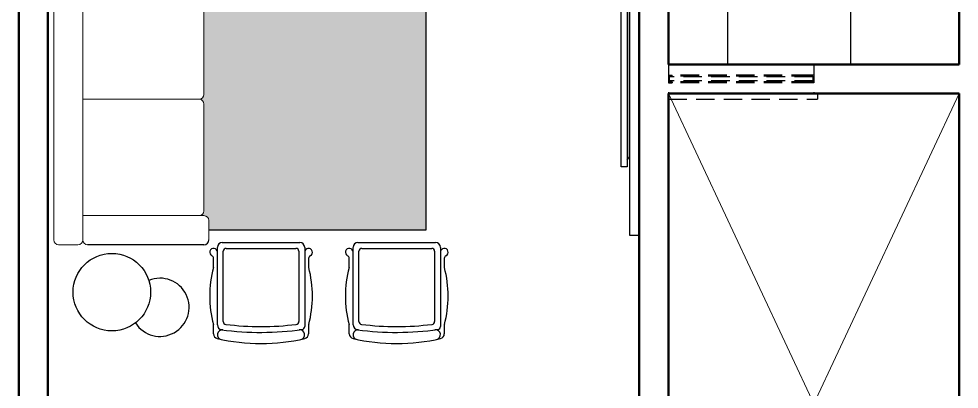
# Model space of a CAD drawing. Header units: millimetres. Extents: x 81693 to 98868, y 6565 to 11437.
# Drawn here: x 94482.7 to 94806.1, y 9619.7 to 9747.1 of the extents above; entities that cross this region are included whole.
import ezdxf

# ---------------------------------------------------------------- set-up
doc = ezdxf.new("R2010")
doc.units = ezdxf.units.MM
doc.linetypes.add('HIDDEN', pattern=[9.524999999999995, 6.349999999999998, -3.174999999999998])
for name, color, linetype, lineweight in [('Hachura', 1, 'Continuous', 9), ('Nível Fachada', 7, 'Continuous', 70), ('Parede Baixa', 5, 'Continuous', 50), ('Pisos', 55, 'Continuous', 5), ('Projeção Viga', 1, 'HIDDEN', 9)]:
    doc.layers.add(name, color=color, linetype=linetype, lineweight=lineweight)
for name, color, linetype in [('MOD-Mobiliário', 2, 'Continuous'), ('Piso', 55, 'Continuous'), ('PN010', 1, 'Continuous'), ('Projeção Janela - Viga', 1, 'HIDDEN')]:
    doc.layers.add(name, color=color, linetype=linetype)

msp = doc.modelspace()

# ---------------------------------------------------------------- hatches: boundary and pattern name
at = {"layer": 'Nível Fachada', "transparency": 33554687}
h = msp.add_hatch(dxfattribs=at)
h.set_pattern_fill('DSTAR', color=55, scale=6.666666666666666, angle=180, pattern_type=2)
h.set_pattern_definition([(180, (111562.4470960653, 6882.712289183233), (-6.666666666666669, -6.666666666666664), [1.266666666666667, -5.4]), (36.25379999999999, (111559.9137627319, 6882.712289183233), (-73.33336573165035, -53.33328578482308), [1.240073333333333, -122.7670933333333]), (251.5650999999999, (111561.9804293986, 6884.178955849893), (6.666656021484724, 13.33333623061974), [1.264913333333331, -19.81693999999996]), (108.4348999999999, (111561.1804293986, 6881.778955849899), (-6.666656021484714, 13.33333623061974), [1.264913333333331, -19.81693999999997]), (325.4915, (111560.3804293986, 6884.178955849893), (-86.66668699459665, 59.99996572609719), [1.294433333333333, -128.14882]), (109.6537999999999, (111560.7137627319, 6883.245622516559), (-26.66663498247827, 73.33334757070816), [0.9910733333333327, -98.11605333333327]), (180, (111560.9137627319, 6882.712289183233), (-6.666666666666669, -6.666666666666664), [1, -5.666666666666666]), (254.0546, (111561.4470960653, 6882.712289183233), (-6.666665928642546, -26.66666751101434), [0.97068, -47.56338666666666]), (33.69009999999997, (111561.1804293986, 6883.645622516568), (-13.33333038514107, -6.666675563381273), [0.9614799999999988, -23.07552666666663]), (326.3098999999999, (111561.6470960653, 6883.245622516559), (13.33333038514106, -6.666675563381284), [0.9614799999999976, -23.07552666666659]), (213.6900999999999, (111557.3804293986, 6879.91228918323), (13.33333038514107, 6.666675563381274), [0.9614799999999999, -23.07552666666666]), (146.3099, (111557.8470960652, 6880.312289183224), (-13.33333038514107, 6.666675563381283), [0.9614799999999996, -23.07552666666666]), (285.9453999999999, (111557.5804293986, 6879.37895584989), (-6.666665928642521, 26.66666751101434), [0.9706799999999998, -47.56338666666664]), (360, (111558.1137627319, 6879.37895584989), (6.66666666666667, 6.666666666666663), [1, -5.666666666666666]), (70.34619999999997, (111558.3137627319, 6879.91228918323), (-26.66663498247828, -73.33334757070816), [0.991073333333333, -98.11605333333331]), (214.5085, (111558.6470960653, 6880.845622516565), (-86.66668699459667, -59.99996572609714), [1.294433333333331, -128.1488199999997]), (71.56509999999993, (111557.8470960652, 6878.445622516556), (-6.666656021484728, -13.33333623061974), [1.264913333333332, -19.81693999999998]), (288.4348999999999, (111557.0470960653, 6880.845622516565), (6.666656021484713, -13.33333623061975), [1.264913333333332, -19.81693999999998]), (143.7461999999999, (111559.1137627319, 6879.37895584989), (-73.3333657316503, 53.33328578482315), [1.240073333333332, -122.7670933333333]), (360, (111556.5804293986, 6879.37895584989), (6.66666666666667, 6.666666666666663), [1.266666666666667, -5.4])])
edge = h.paths.add_edge_path()
edge.add_arc((94544.74580385016, 9721.054248015666), 1.666666666666667, -89.99924286485941, 6.252776074688882e-11, ccw=False)
edge.add_line((94544.74582587434, 9719.38758134914), (94544.74580385018, 9719.387581348983))
edge.add_arc((94544.74580385016, 9717.720914682322), 1.666666666666667, 0, 90, ccw=False)
edge.add_line((94546.41247051682, 9717.720914682322), (94546.41247051682, 9681.054248015835))
edge.add_arc((94544.74580385016, 9681.05424801584), 1.666666666666667, -90, 0, ccw=False)
edge.add_line((94544.74580385016, 9679.387581349169), (94546.4124705169, 9679.387581349129))
edge.add_arc((94546.41247051685, 9677.720914682468), 1.666666666666667, 0, 89.999999998666, ccw=False)
edge.add_line((94548.07913718351, 9677.720914682468), (94548.07913718351, 9674.387581349136))
edge.add_line((94548.07913718351, 9674.387581349125), (94622.74580385018, 9674.387581349121))
edge.add_line((94622.7458038502, 9674.387581349125), (94622.7458038502, 9804.38758134916))
edge.add_line((94622.7458038502, 9804.387581349154), (94548.07913718351, 9804.387581349158))
edge.add_line((94548.07913718351, 9804.387581349169), (94548.07913718351, 9801.054248015836))
edge.add_arc((94546.41247051682, 9801.054248015826), 1.666666666666667, -90, 0, ccw=False)
edge.add_line((94546.41247051682, 9799.387581349169), (94544.74580385015, 9799.387581349169))
edge.add_arc((94544.74580385016, 9797.720914682497), 1.66666666666606, -2.091837814077735e-11, 90, ccw=False)
edge.add_line((94546.41247051682, 9797.720914682497), (94546.41247051682, 9761.054248015753))
edge.add_arc((94544.74580385016, 9761.054248015753), 1.666666666666667, -89.99924286485941, 6.252776074688882e-11, ccw=False)
edge.add_line((94544.74582587434, 9759.387581349227), (94544.74580385018, 9759.38758134907))
edge.add_arc((94544.74580385016, 9757.72091468241), 1.666666666666667, 0, 90, ccw=False)
edge.add_line((94546.41247051682, 9757.72091468241), (94546.41247051682, 9721.054248015666))
at = {"layer": 'Piso'}
h = msp.add_hatch(dxfattribs=at)
h.set_pattern_fill('ANSI37', color=256, scale=13.33333333333333, angle=44.99999999999999)
h.set_pattern_definition([(90, (41725.16940309828, 5949.269115472918), (-42.33333333333333, 1.747410359038192e-14), []), (180, (41725.16940309828, 5949.269115472918), (-1.747410359038192e-14, -42.33333333333333), [])])
h.paths.add_polyline_path([(94806.07913718351, 9784.720914684127), (94706.07913718354, 9784.720914684127), (94706.07913718354, 9763.387581350798), (94706.72749737273, 9763.151307166241), (94706.78942625561, 9763.078024382201), (94706.81294659122, 9763.008852115068), (94706.81294659122, 9762.36482656176), (94706.81294659122, 9760.166301319892), (94708.06600224199, 9760.166301319892), (94708.20588238754, 9760.061018814602), (94708.35370224593, 9759.97227886608), (94708.50906247793, 9759.900433953131), (94708.671978902, 9759.844654155233), (94708.84265432118, 9759.805767903388), (94708.9512689894, 9759.784241760593), (94709.05827574419, 9759.757423155424), (94709.16368343892, 9759.725352143803), (94709.2674938666, 9759.688028180208), (94709.36969207098, 9759.645413065555), (94709.36969207098, 9759.924248017465), (94711.279125241, 9759.924248017465), (94711.279125241, 9759.387581350798), (94724.72023634134, 9759.387581350798), (94724.72023634134, 9765.374089386409), (94739.33065684109, 9765.374089386409), (94739.33065684109, 9750.734406648531), (94724.72023634134, 9750.734406648531), (94724.72023634134, 9756.720914684127), (94711.279125241, 9756.720914684127), (94711.279125241, 9756.184248017445), (94709.36969207098, 9756.184248017445), (94709.36969207098, 9756.463082969356), (94709.2674938666, 9756.420467854703), (94709.16368343892, 9756.383143891107), (94709.05827574419, 9756.351072879486), (94708.9512689894, 9756.324254274317), (94708.84265432118, 9756.302728131523), (94708.67195518465, 9756.263835126745), (94708.5089735815, 9756.208026328073), (94708.35361756077, 9756.135902245274), (94708.20586192182, 9756.047463462812), (94708.06600224199, 9755.942194715019), (94706.81294659122, 9755.942194715019), (94706.81294659122, 9753.743669473151), (94706.81294659122, 9753.079522665277), (94706.76542688806, 9752.996112839384), (94706.70864377478, 9752.950318276438), (94706.07913718354, 9752.720914684141), (94706.07913718354, 9731.387581350798), (94806.07913718351, 9731.387581350798)])

# ---------------------------------------------------------------- linework, layer by layer
at = {"layer": 'Hachura'}
for p, q in [((94494.74580385016, 9671.054248015796), (94494.74580385016, 9807.720914682497)), ((94504.74580385016, 9671.054248015796), (94504.74580385016, 9807.720914682497)), ((94546.41247051682, 9721.054248015796), (94546.41247051682, 9757.72091468241)), ((94504.74580385016, 9719.38758134914), (94544.74580385016, 9719.38758134914)), ((94504.74580385016, 9719.387581349023), (94544.74580385016, 9719.387581349023)), ((94546.41247051682, 9681.05424801584), (94546.41247051682, 9717.720914682453)), ((94504.74580385016, 9679.387581349125), (94546.41247051685, 9679.387581349125)), ((94548.07913718351, 9677.720914682468), (94548.07913718351, 9671.054248015796)), ((94503.07913718351, 9669.387581349125), (94496.41247051685, 9669.387581349125))]:
    msp.add_line(p, q, dxfattribs=at)
for centre, start, end in [((94544.74580385016, 9721.054248015796), 270, 0), ((94544.74580385016, 9721.054248015666), 270, 0), ((94544.74580385016, 9717.720914682453), 0, 90), ((94544.74580385016, 9717.720914682322), 0, 90), ((94544.74580385016, 9681.05424801584), 270, 0), ((94546.41247051685, 9677.720914682468), 0, 90), ((94496.41247051685, 9671.054248015796), 180, 270), ((94503.07913718351, 9671.054248015796), 270, 0), ((94506.41247051685, 9671.054248015796), 180, 270)]:
    msp.add_arc(centre, 1.666666666666667, start, end, dxfattribs=at)
at = {"layer": 'MOD-Mobiliário', "color": 1, "linetype": 'Continuous', "ltscale": 10}
msp.add_lwpolyline([(94691.91693609684, 9789.446837363626), (94691.91693609684, 9696.113504030298), (94689.90396938408, 9696.113504030298), (94689.90396938408, 9789.446837363626)], close=True, dxfattribs=at)
msp.add_lwpolyline([(94691.91693609684, 9736.459158522055), (94691.91693609684, 9698.483821452632), (94692.7458038502, 9699.55046813815), (94692.7458038502, 9785.891361230118), (94691.91693609684, 9786.483940585698), (94691.91693609684, 9744.511025373089)], dxfattribs=at)
at = {"layer": 'Parede Baixa'}
for p, q in [((94696.07913718354, 9458.05424801747), (94696.07913718354, 9911.387581350798)), ((94706.07913718354, 9731.387581350798), (94706.07913718354, 9904.720914684127)), ((94806.07913718351, 9731.387581350798), (94806.07913718351, 9904.720914684127)), ((94482.7458038502, 9134.720914684127), (94482.7458038502, 9821.387581350798)), ((94492.7458038502, 9381.387581350798), (94492.7458038502, 9811.387581350798)), ((94706.07913718354, 9731.387581350798), (94806.07913718351, 9731.387581350798)), ((94706.07913718354, 9721.387581350798), (94806.07913718351, 9721.387581350798)), ((94706.07913718351, 9458.05424801747), (94706.07913718354, 9721.387581350798)), ((94806.07913718351, 9388.054248017455), (94806.07913718351, 9721.387581350798))]:
    msp.add_line(p, q, dxfattribs=at)
at = {"layer": 'Piso'}
msp.add_lwpolyline([(94548.07913718351, 9804.387581349169), (94622.7458038502, 9804.387581349169), (94622.7458038502, 9674.387581349125), (94548.07913718351, 9674.387581349125)], dxfattribs=at)
at = {"layer": 'Pisos'}
for p, q in [((94806.07913718351, 9508.054248017455), (94706.07913718354, 9721.387581350798)), ((94806.07913718351, 9721.387581350798), (94706.07913718351, 9508.054248017455))]:
    msp.add_line(p, q, dxfattribs=at)
at = {"layer": 'PN010'}
for p, q in [((94692.7458038502, 9911.387581350798), (94692.7458038502, 9672.720914684098)), ((94692.7458038502, 9672.720914684098), (94696.07913718354, 9672.720914684098)), ((94546.41247051685, 9669.387581349125), (94506.41247051685, 9669.387581349125)), ((94551.03968235337, 9641.826773737215), (94551.03968235337, 9668.463399717999)), ((94552.70379275036, 9670.130067823447), (94579.37301682141, 9670.130067823447)), ((94554.03968235337, 9668.130067823447), (94578.03968235337, 9668.130067823447)), ((94581.03968235337, 9668.467935855857), (94581.03968235337, 9641.246856800375)), ((94597.70634902005, 9641.826773737215), (94597.70634902005, 9668.463399717999)), ((94599.37045941704, 9670.130067823447), (94626.03968348807, 9670.130067823447)), ((94600.70634902005, 9668.130067823447), (94624.70634902005, 9668.130067823447)), ((94627.70634902005, 9668.467935855857), (94627.70634902005, 9641.246856800375)), ((94549.70634902005, 9661.94283115019), (94549.70634902005, 9664.688549383332)), ((94553.03968235337, 9642.997087427771), (94553.03968235337, 9667.130067823447)), ((94579.03968235337, 9667.130067823447), (94579.03968235337, 9642.997087427771)), ((94582.37301568671, 9664.688549383332), (94582.37301568671, 9661.94283115019)), ((94596.37301568671, 9661.94283115019), (94596.37301568671, 9664.688549383332)), ((94599.70634902005, 9642.997087427771), (94599.70634902005, 9667.130067823447)), ((94625.70634902005, 9667.130067823447), (94625.70634902005, 9642.997087427771)), ((94629.03968235337, 9664.688549383332), (94629.03968235337, 9661.94283115019)), ((94549.70634902005, 9638.757499961379), (94549.70634902005, 9641.50321819452)), ((94582.37301568671, 9641.50321819452), (94582.37301568671, 9638.757499961379)), ((94596.37301568671, 9638.757499961379), (94596.37301568671, 9641.50321819452)), ((94629.03968235337, 9641.50321819452), (94629.03968235337, 9638.757499961379))]:
    msp.add_line(p, q, dxfattribs=at)
msp.add_circle((94514.73992691787, 9653.08238767238), 13.33333333333333, dxfattribs=at)
for centre, radius, start, end in [((94546.41247051685, 9671.054248015796), 1.666666666666667, 270, 0), ((94549.70634902005, 9666.796734490119), 1.333333333333333, 0, 244.6231242476141), ((94552.70634902005, 9668.463401156776), 1.666666666666667, 90.34725032562353, 176.8858961751075), ((94554.03968235337, 9667.130067823447), 0.9999999999999787, 90, 180), ((94578.03968235337, 9667.130067823447), 1.000000000000008, 0, 90), ((94579.37301568671, 9668.463401156776), 1.666666666666667, 0.8138537379453602, 90.000039008451), ((94582.37301568671, 9666.796734490119), 1.333333333333333, 295.3769335246421, 179.999858166853), ((94596.37301568671, 9666.796734490119), 1.333333333333333, 0, 244.6231242476141), ((94599.37301568671, 9668.463401156776), 1.666666666666667, 90.34725032562353, 176.8858961751075), ((94600.70634902005, 9667.130067823447), 0.9999999999999787, 90, 180), ((94624.70634902005, 9667.130067823447), 1.000000000000008, 0, 90), ((94626.03968235337, 9668.463401156776), 1.666666666666667, 0.8138537379453602, 90.000039008451), ((94629.03968235337, 9666.796734490119), 1.333333333333333, 295.3769335246421, 179.999858166853), ((94548.70634902005, 9664.688549383332), 1, 0, 64.62306647535785), ((94583.37301568671, 9664.688549383332), 1, 115.3769335246421, 180), ((94595.37301568671, 9664.688549383332), 1, 0, 64.62306647535785), ((94630.03968235337, 9664.688549383332), 1, 115.3769335246421, 180), ((94586.53968235337, 9651.723024672356), 38.16666666666735, 165.1337100877447, 194.8662899122553), ((94548.03968235337, 9661.94283115019), 1.666666666666667, 345.1337100877446, 0), ((94584.03968235337, 9661.94283115019), 1.666666666666667, 180, 194.8662899122553), ((94545.53968235337, 9651.723024672356), 38.16666666666725, 345.1337100877446, 14.86628991225534), ((94633.20634902005, 9651.723024672356), 38.16666666666735, 165.1337100877447, 194.8662899122553), ((94594.70634902005, 9661.94283115019), 1.666666666666667, 345.1337100877446, 0), ((94630.70634902005, 9661.94283115019), 1.666666666666667, 180, 194.8662899122553), ((94592.20634902005, 9651.723024672356), 38.16666666666725, 345.1337100877446, 14.86628991225534), ((94531.28514219502, 9647.870451969233), 10, 212.4878794181202, 112.5420505789724), ((94548.03968235337, 9641.50321819452), 1.666666666666667, 0, 14.86628991225534), ((94552.70634902005, 9641.826773737215), 1.666666666666667, 180, 262.2070756642255), ((94554.03968235337, 9642.997088701719), 1, 179.9999270081896, 262.8936566023164), ((94566.03968235337, 9739.251958708388), 98, 262.8936566023164, 277.1063433976836), ((94578.03968235337, 9642.997088701719), 1, 277.1063433976836, 7.299181041125326e-05), ((94584.03968235337, 9641.50321819452), 1.666666666666667, 165.1337100877447, 180), ((94594.70634902005, 9641.50321819452), 1.666666666666667, 0, 14.86628991225534), ((94599.37301568671, 9641.826773737215), 1.666666666666667, 180, 262.2070756642255), ((94600.70634902005, 9642.997088701719), 1, 179.9999270081896, 262.8936566023164), ((94612.70634902005, 9739.251958708388), 98, 262.8936566023164, 277.1063433976836), ((94624.70634902005, 9642.997088701719), 1, 277.1063433976836, 7.299181041125326e-05), ((94630.70634902005, 9641.50321819452), 1.666666666666667, 165.1337100877447, 180), ((94551.37301568671, 9638.757499961379), 1.666666666666667, 180, 256.9594243708661), ((94552.70634902005, 9638.463401156776), 1.666666666666667, 82.46408034053206, 258.1630024744509), ((94566.03968235337, 9739.251958708388), 100, 262.2070756642255, 278.1296847785655), ((94579.37301568671, 9638.463401156776), 1.666666666666667, 281.8369996696468, 97.53592036674567), ((94580.03968235337, 9641.246856800375), 1, 278.1296847785655, 0), ((94580.70634902005, 9638.757499961379), 1.666666666666667, 283.0405756291338, 0), ((94598.03968235337, 9638.757499961379), 1.666666666666667, 180, 256.9594243708661), ((94599.37301568671, 9638.463401156776), 1.666666666666667, 82.46408034053206, 258.1630024744509), ((94612.70634902005, 9739.251958708388), 100, 262.2070756642255, 278.1296847785655), ((94626.03968235337, 9638.463401156776), 1.666666666666667, 281.8369996696468, 97.53592036674567), ((94626.70634902005, 9641.246856800375), 1, 278.1296847785655, 0), ((94627.37301568671, 9638.757499961379), 1.666666666666667, 283.0405756291338, 0), ((94566.03968235337, 9702.081183436756), 66.66666666666666, 256.9594243708661, 283.0405756291338), ((94612.70634902005, 9702.081183436756), 66.66666666666666, 256.9594243708661, 283.0405756291338)]:
    msp.add_arc(centre, radius, start, end, dxfattribs=at)
at = {"layer": 'Projeção Janela - Viga'}
for p, q in [((94706.07913718354, 9731.387581350798), (94706.07913718354, 9721.387581350798)), ((94756.07913718351, 9731.387581350798), (94756.07913718351, 9721.387581350798)), ((94706.07913718354, 9727.720914684112), (94707.41247051685, 9727.720914684112)), ((94706.41247051685, 9727.387581350784), (94706.41247051685, 9725.387581350784)), ((94706.41247051685, 9727.387581350784), (94707.41247051685, 9727.387581350784)), ((94755.7458038502, 9727.054248017455), (94706.41247051685, 9727.054248017455)), ((94707.41247051685, 9727.387581350784), (94707.41247051685, 9727.720914684112)), ((94754.7458038502, 9727.720914684127), (94707.41247051685, 9727.720914684112)), ((94754.7458038502, 9727.387581350798), (94707.41247051685, 9727.387581350784)), ((94756.07913718351, 9727.720914684127), (94754.7458038502, 9727.720914684127)), ((94754.7458038502, 9727.387581350798), (94754.7458038502, 9727.720914684127)), ((94755.7458038502, 9727.387581350798), (94754.7458038502, 9727.387581350798)), ((94755.7458038502, 9727.387581350798), (94755.7458038502, 9725.387581350798)), ((94706.07913718354, 9725.054248017455), (94707.41247051685, 9725.054248017455)), ((94755.7458038502, 9725.720914684127), (94706.41247051685, 9725.720914684112)), ((94706.41247051685, 9725.387581350784), (94707.41247051685, 9725.387581350784)), ((94707.41247051685, 9725.387581350784), (94707.41247051685, 9725.054248017455)), ((94754.7458038502, 9725.387581350798), (94707.41247051685, 9725.387581350784)), ((94754.7458038502, 9725.054248017455), (94707.41247051685, 9725.054248017455)), ((94755.7458038502, 9725.387581350798), (94754.7458038502, 9725.387581350798)), ((94754.7458038502, 9725.387581350798), (94754.7458038502, 9725.054248017455)), ((94756.07913718351, 9725.054248017455), (94754.7458038502, 9725.054248017455)), ((94757.41247051685, 9721.387581350784), (94757.41247051685, 9719.387581350784)), ((94706.07913718354, 9719.38758135077), (94757.41247051685, 9719.387581350784))]:
    msp.add_line(p, q, dxfattribs=at)
at = {"layer": 'Projeção Viga'}
msp.add_line((94482.7458038502, 8517.3264065435), (94482.7458038502, 10814.57949824188), dxfattribs=at)

doc.saveas('drawing.dxf')
